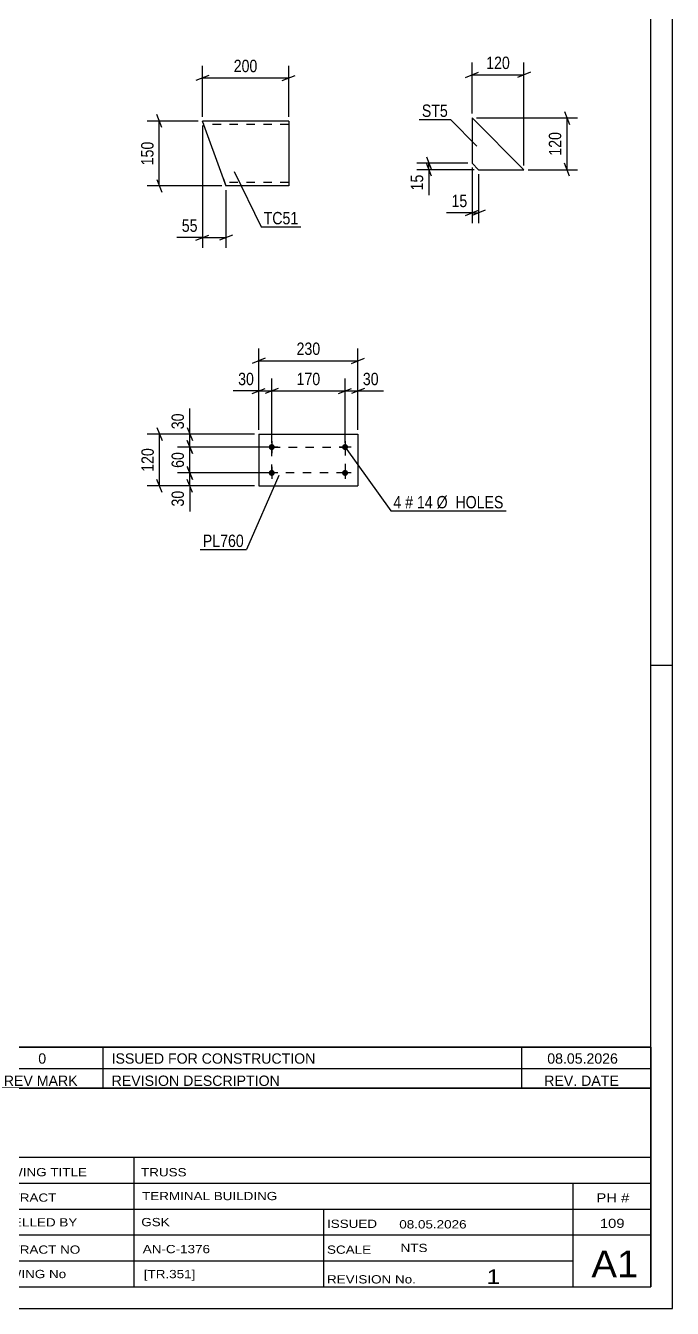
# Model space of a CAD drawing. Header units: millimetres. Extents: x 0 to 841, y 0 to 594.
# Drawn here: x 691.1 to 841, y 0 to 297.2 of the extents above; entities that cross this region are included whole.
import ezdxf

# ---------------------------------------------------------------- set-up
doc = ezdxf.new("R2010")
doc.units = ezdxf.units.MM
doc.linetypes.add('DXK_LINE_DOT2', pattern=[3.9198, 1.9599, -1.9599])
doc.styles.add('Arial Narrow', font='ARIALN.TTF', dxfattribs={"height": 0.2})

# ---------------------------------------------------------------- blocks, each defined once
blk = doc.blocks.new('Unknown-318891778-1129')
at = {"color": 5, "linetype": 'Continuous'}
for p, q in [((841, 0), (841, 594)), ((836, 5), (836, 589)), ((841, 149), (836, 149)), ((5, 5), (836, 5)), ((0, 0), (841, 0))]:
    blk.add_line(p, q, dxfattribs=at)
blk = doc.blocks.new('Part-318891778-3024 - 3018')
at = {"color": 2, "linetype": 'Continuous'}
for p, q in [((752.06, 275.12), (732.06, 275.12)), ((736.93, 261.72), (732.06, 275.12)), ((752.06, 275.12), (752.06, 273.52)), ((752.06, 273.52), (752.06, 260.12)), ((736.93, 261.72), (737.52, 260.12)), ((752.06, 260.12), (737.52, 260.12))]:
    blk.add_line(p, q, dxfattribs=at)
at = {"color": 7, "linetype": 'DXK_LINE_DOT2'}
for p, q in [((752.06, 274.32), (732.35, 274.32)), ((752.06, 275), (752.06, 273.52)), ((737.47, 260.24), (736.93, 261.72)), ((737.22, 260.92), (737.2, 260.98)), ((752.06, 260.92), (737.22, 260.92)), ((752.06, 260.92), (752.06, 260.98))]:
    blk.add_line(p, q, dxfattribs=at)
blk = doc.blocks.new('Part-318891778-2607 - 2591')
at = {"color": 2, "linetype": 'Continuous'}
for p, q in [((794.58, 275.85), (794.58, 265.35)), ((794.58, 275.85), (806.58, 263.85)), ((794.58, 265.35), (796.08, 263.85)), ((796.08, 263.85), (806.58, 263.85))]:
    blk.add_line(p, q, dxfattribs=at)
blk = doc.blocks.new('Part-318891778-11307 - 11306')
at = {"color": 2, "linetype": 'Continuous'}
for p, q in [((745.12, 202.59), (745.12, 190.59)), ((745.12, 202.59), (768.12, 202.59)), ((768.12, 202.59), (768.12, 190.59)), ((745.12, 190.59), (768.12, 190.59))]:
    blk.add_line(p, q, dxfattribs=at)
blk = doc.blocks.new('Bolt-318891778-11308 - 11306')
at = {"linetype": 'Continuous'}
for points in [[(748.12, 198.89, -1), (748.12, 200.29, -1)], [(765.12, 198.89, -1), (765.12, 200.29, -1)], [(748.12, 192.89, -1), (748.12, 194.29, -1)], [(765.12, 192.89, -1), (765.12, 194.29, -1)]]:
    blk.add_hatch(color=1, dxfattribs=at).paths.add_polyline_path(points)
at = {"color": 1, "linetype": 'Continuous'}
for p, q in [((749.52, 199.59), (746.72, 199.59)), ((748.12, 200.99), (748.12, 198.19)), ((766.52, 199.59), (763.72, 199.59)), ((765.12, 200.99), (765.12, 198.19)), ((749.52, 193.59), (746.72, 193.59)), ((748.12, 194.99), (748.12, 192.19)), ((766.52, 193.59), (763.72, 193.59)), ((765.12, 194.99), (765.12, 192.19))]:
    blk.add_line(p, q, dxfattribs=at)
blk = doc.blocks.new('Rectangle-318891778-12198 - 11306')
at = {"color": 1, "linetype": 'DXK_LINE_DOT2'}
blk.add_lwpolyline([(748.12, 199.59), (765.12, 199.59), (765.12, 193.59), (748.12, 193.59), (748.12, 199.59)], close=True, dxfattribs=at)
blk = doc.blocks.new('StraightDimension-318891778-3068 - 3018')
at = {"color": 7, "linetype": 'Continuous'}
for p, q in [((733.56, 285.72), (730.56, 284.52)), ((732.06, 276.12), (732.06, 287.97)), ((750.56, 284.52), (753.56, 285.72)), ((752.06, 276.12), (752.06, 287.97)), ((732.06, 285.12), (752.06, 285.12))]:
    blk.add_line(p, q, dxfattribs=at)
at = {"color": 0}
blk.add_wipeout([(745.4, 285.87), (745.4, 290.07), (738.71, 290.07), (738.71, 285.87)], dxfattribs=at)
at = {"color": 3, "style": 'Arial Narrow'}
blk.add_text('200', height=2.863, dxfattribs=at).set_placement((739.31, 286.47))
blk = doc.blocks.new('StraightDimension-318891778-3028 - 3018')
at = {"color": 7, "linetype": 'Continuous'}
for p, q in [((732.06, 274.12), (732.06, 245.72)), ((737.52, 259.12), (737.52, 245.72)), ((730.56, 247.52), (733.56, 248.72)), ((732.06, 248.12), (737.52, 248.12)), ((739.02, 248.72), (736.02, 247.52))]:
    blk.add_line(p, q, dxfattribs=at)
at = {"color": 0}
blk.add_wipeout([(731.53, 248.87), (731.53, 253.07), (726.67, 253.07), (726.67, 248.87)], dxfattribs=at)
at = {"color": 7, "linetype": 'Continuous'}
blk.add_line((732.06, 248.12), (726.15, 248.12), dxfattribs=at)
blk.add_line((732.06, 248.12), (726.15, 248.12), dxfattribs=at)
at = {"color": 3, "style": 'Arial Narrow'}
blk.add_text('55', height=2.863, dxfattribs=at).set_placement((727.27, 249.47))
blk = doc.blocks.new('StraightDimension-318891778-3046 - 3018')
at = {"color": 7, "linetype": 'Continuous'}
for p, q in [((722.66, 273.62), (721.46, 276.62)), ((731.06, 275.12), (719.21, 275.12)), ((722.06, 260.12), (722.06, 275.12)), ((721.46, 261.62), (722.66, 258.62)), ((736.52, 260.12), (719.21, 260.12))]:
    blk.add_line(p, q, dxfattribs=at)
at = {"color": 0}
blk.add_wipeout([(721.31, 270.96), (717.11, 270.96), (717.11, 264.28), (721.31, 264.28)], dxfattribs=at)
at = {"color": 3, "style": 'Arial Narrow'}
blk.add_text('150', height=2.863, rotation=90.0002, dxfattribs=at).set_placement((720.71, 264.88))
blk = doc.blocks.new('StraightDimension-318891778-2609 - 2591')
at = {"color": 7, "linetype": 'Continuous'}
for p, q in [((794.58, 264.35), (794.58, 251.45)), ((796.08, 262.85), (796.08, 251.45)), ((793.08, 253.25), (796.08, 254.45)), ((797.58, 254.45), (794.58, 253.25)), ((794.58, 253.85), (796.08, 253.85))]:
    blk.add_line(p, q, dxfattribs=at)
at = {"color": 0}
blk.add_wipeout([(794.06, 254.6), (794.06, 258.8), (789.2, 258.8), (789.2, 254.6)], dxfattribs=at)
at = {"color": 7, "linetype": 'Continuous'}
blk.add_line((794.58, 253.85), (788.67, 253.85), dxfattribs=at)
blk.add_line((794.58, 253.85), (788.67, 253.85), dxfattribs=at)
at = {"color": 3, "style": 'Arial Narrow'}
blk.add_text('15', height=2.863, dxfattribs=at).set_placement((789.8, 255.2))
blk = doc.blocks.new('StraightDimension-318891778-2620 - 2591')
at = {"color": 7, "linetype": 'Continuous'}
for p, q in [((794.58, 276.85), (794.58, 288.7)), ((806.58, 264.85), (806.58, 288.7)), ((793.08, 285.25), (796.08, 286.45)), ((794.58, 285.85), (806.58, 285.85)), ((808.08, 286.45), (805.08, 285.25))]:
    blk.add_line(p, q, dxfattribs=at)
at = {"color": 0}
blk.add_wipeout([(803.92, 286.6), (803.92, 290.8), (797.24, 290.8), (797.24, 286.6)], dxfattribs=at)
at = {"color": 3, "style": 'Arial Narrow'}
blk.add_text('120', height=2.863, dxfattribs=at).set_placement((797.84, 287.2))
blk = doc.blocks.new('StraightDimension-318891778-2629 - 2591')
at = {"color": 7, "linetype": 'Continuous'}
for p, q in [((793.58, 265.35), (781.73, 265.35)), ((783.98, 266.85), (785.18, 263.85)), ((785.18, 262.35), (783.98, 265.35)), ((784.58, 263.85), (784.58, 265.35)), ((795.08, 263.85), (781.73, 263.85))]:
    blk.add_line(p, q, dxfattribs=at)
at = {"color": 0}
blk.add_wipeout([(783.83, 263.32), (779.63, 263.32), (779.63, 258.47), (783.83, 258.47)], dxfattribs=at)
at = {"color": 7, "linetype": 'Continuous'}
blk.add_line((784.58, 263.85), (784.58, 257.94), dxfattribs=at)
blk.add_line((784.58, 263.85), (784.58, 257.94), dxfattribs=at)
at = {"color": 3, "style": 'Arial Narrow'}
blk.add_text('15', height=2.863, rotation=90.0002, dxfattribs=at).set_placement((783.23, 259.07))
blk = doc.blocks.new('StraightDimension-318891778-2640 - 2591')
at = {"color": 7, "linetype": 'Continuous'}
for p, q in [((815.98, 277.35), (817.18, 274.35)), ((795.58, 275.85), (818.98, 275.85)), ((816.58, 263.85), (816.58, 275.85)), ((817.18, 262.35), (815.98, 265.35)), ((807.58, 263.85), (818.98, 263.85))]:
    blk.add_line(p, q, dxfattribs=at)
at = {"color": 0}
blk.add_wipeout([(815.83, 273.19), (811.63, 273.19), (811.63, 266.51), (815.83, 266.51)], dxfattribs=at)
at = {"color": 3, "style": 'Arial Narrow'}
blk.add_text('120', height=2.863, rotation=90.0002, dxfattribs=at).set_placement((815.23, 267.11))
blk = doc.blocks.new('StraightDimension-318891778-11429 - 11306')
at = {"color": 7, "linetype": 'Continuous'}
for p, q in [((744.12, 202.59), (726.27, 202.59)), ((728.52, 204.09), (729.72, 201.09)), ((729.12, 199.59), (729.12, 202.59)), ((747.12, 199.59), (726.27, 199.59)), ((729.72, 198.09), (728.52, 201.09))]:
    blk.add_line(p, q, dxfattribs=at)
at = {"color": 0}
blk.add_wipeout([(728.37, 207.97), (724.17, 207.97), (724.17, 203.12), (728.37, 203.12)], dxfattribs=at)
at = {"color": 7, "linetype": 'Continuous'}
blk.add_line((729.12, 202.59), (729.12, 208.5), dxfattribs=at)
blk.add_line((729.12, 202.59), (729.12, 208.5), dxfattribs=at)
at = {"color": 3, "style": 'Arial Narrow'}
blk.add_text('30', height=2.863, rotation=90.0002, dxfattribs=at).set_placement((727.77, 203.72))
blk = doc.blocks.new('StraightDimension-318891778-11430 - 11306')
at = {"color": 7, "linetype": 'Continuous'}
for p, q in [((747.12, 199.59), (726.27, 199.59)), ((728.52, 201.09), (729.72, 198.09)), ((729.12, 193.59), (729.12, 199.59)), ((747.12, 193.59), (726.27, 193.59)), ((729.72, 192.09), (728.52, 195.09))]:
    blk.add_line(p, q, dxfattribs=at)
at = {"color": 0}
blk.add_wipeout([(728.37, 199.02), (724.17, 199.02), (724.17, 194.16), (728.37, 194.16)], dxfattribs=at)
at = {"color": 3, "style": 'Arial Narrow'}
blk.add_text('60', height=2.863, rotation=90.0002, dxfattribs=at).set_placement((727.77, 194.76))
blk = doc.blocks.new('StraightDimension-318891778-11431 - 11306')
at = {"color": 7, "linetype": 'Continuous'}
for p, q in [((747.12, 193.59), (726.27, 193.59)), ((728.52, 195.09), (729.72, 192.09)), ((729.12, 190.59), (729.12, 193.59)), ((744.12, 190.59), (726.27, 190.59)), ((729.72, 189.09), (728.52, 192.09))]:
    blk.add_line(p, q, dxfattribs=at)
at = {"color": 0}
blk.add_wipeout([(728.37, 190.07), (724.17, 190.07), (724.17, 185.21), (728.37, 185.21)], dxfattribs=at)
at = {"color": 7, "linetype": 'Continuous'}
blk.add_line((729.12, 190.59), (729.12, 184.69), dxfattribs=at)
blk.add_line((729.12, 190.59), (729.12, 184.69), dxfattribs=at)
at = {"color": 3, "style": 'Arial Narrow'}
blk.add_text('30', height=2.863, rotation=90.0002, dxfattribs=at).set_placement((727.77, 185.81))
blk = doc.blocks.new('StraightDimension-318891778-11441 - 11306')
at = {"color": 7, "linetype": 'Continuous'}
for p, q in [((744.12, 202.59), (719.27, 202.59)), ((721.52, 204.09), (722.72, 201.09)), ((722.12, 190.59), (722.12, 202.59)), ((744.12, 190.59), (719.27, 190.59)), ((722.72, 189.09), (721.52, 192.09))]:
    blk.add_line(p, q, dxfattribs=at)
at = {"color": 0}
blk.add_wipeout([(721.37, 199.93), (717.17, 199.93), (717.17, 193.25), (721.37, 193.25)], dxfattribs=at)
at = {"color": 3, "style": 'Arial Narrow'}
blk.add_text('120', height=2.863, rotation=90.0002, dxfattribs=at).set_placement((720.77, 193.85))
blk = doc.blocks.new('StraightDimension-318891778-11445 - 11306')
at = {"color": 7, "linetype": 'Continuous'}
for p, q in [((765.12, 200.59), (765.12, 215.44)), ((768.12, 203.59), (768.12, 215.44)), ((763.62, 211.99), (766.62, 213.19)), ((765.12, 212.59), (768.12, 212.59)), ((769.62, 213.19), (766.62, 211.99))]:
    blk.add_line(p, q, dxfattribs=at)
at = {"color": 0}
blk.add_wipeout([(773.51, 213.34), (773.51, 217.54), (768.65, 217.54), (768.65, 213.34)], dxfattribs=at)
at = {"color": 7, "linetype": 'Continuous'}
blk.add_line((768.12, 212.59), (774.03, 212.59), dxfattribs=at)
blk.add_line((768.12, 212.59), (774.03, 212.59), dxfattribs=at)
at = {"color": 3, "style": 'Arial Narrow'}
blk.add_text('30', height=2.863, dxfattribs=at).set_placement((769.25, 213.94))
blk = doc.blocks.new('StraightDimension-318891778-11446 - 11306')
at = {"color": 7, "linetype": 'Continuous'}
for p, q in [((748.12, 200.59), (748.12, 215.44)), ((765.12, 200.59), (765.12, 215.44)), ((749.62, 213.19), (746.62, 211.99)), ((748.12, 212.59), (765.12, 212.59)), ((763.62, 211.99), (766.62, 213.19))]:
    blk.add_line(p, q, dxfattribs=at)
at = {"color": 0}
blk.add_wipeout([(759.97, 213.34), (759.97, 217.54), (753.28, 217.54), (753.28, 213.34)], dxfattribs=at)
at = {"color": 3, "style": 'Arial Narrow'}
blk.add_text('170', height=2.863, dxfattribs=at).set_placement((753.88, 213.94))
blk = doc.blocks.new('StraightDimension-318891778-11447 - 11306')
at = {"color": 7, "linetype": 'Continuous'}
for p, q in [((745.12, 203.59), (745.12, 215.44)), ((748.12, 200.59), (748.12, 215.44)), ((743.62, 211.99), (746.62, 213.19)), ((745.12, 212.59), (748.12, 212.59)), ((749.62, 213.19), (746.62, 211.99))]:
    blk.add_line(p, q, dxfattribs=at)
at = {"color": 0}
blk.add_wipeout([(744.6, 213.34), (744.6, 217.54), (739.74, 217.54), (739.74, 213.34)], dxfattribs=at)
at = {"color": 7, "linetype": 'Continuous'}
blk.add_line((745.12, 212.59), (739.22, 212.59), dxfattribs=at)
blk.add_line((745.12, 212.59), (739.22, 212.59), dxfattribs=at)
at = {"color": 3, "style": 'Arial Narrow'}
blk.add_text('30', height=2.863, dxfattribs=at).set_placement((740.34, 213.94))
blk = doc.blocks.new('StraightDimension-318891778-11457 - 11306')
at = {"color": 7, "linetype": 'Continuous'}
for p, q in [((746.62, 220.19), (743.62, 218.99)), ((745.12, 203.59), (745.12, 222.44)), ((766.62, 218.99), (769.62, 220.19)), ((768.12, 203.59), (768.12, 222.44)), ((745.12, 219.59), (768.12, 219.59))]:
    blk.add_line(p, q, dxfattribs=at)
at = {"color": 0}
blk.add_wipeout([(759.97, 220.34), (759.97, 224.54), (753.28, 224.54), (753.28, 220.34)], dxfattribs=at)
at = {"color": 3, "style": 'Arial Narrow'}
blk.add_text('230', height=2.863, dxfattribs=at).set_placement((753.88, 220.94))
blk = doc.blocks.new('Unknown-318891778-12517')
at = {"color": 7, "linetype": 'Continuous'}
for p, q in [((676, 60.55), (836, 60.55)), ((836, 60.55), (676, 60.55)), ((676, 60.55), (676, 55.55)), ((685, 60.55), (685, 55.55)), ((709, 60.55), (709, 55.55)), ((806, 60.55), (806, 55.55)), ((836, 60.55), (836, 55.55)), ((676, 55.55), (836, 55.55)), ((676, 55.55), (676, 51.05)), ((676, 55.55), (836, 55.55)), ((685, 55.55), (685, 51.05)), ((709, 55.55), (709, 51.05)), ((806, 55.55), (806, 51.05)), ((836, 55.55), (836, 51.05)), ((836, 51.05), (676, 51.05))]:
    blk.add_line(p, q, dxfattribs=at)
at = {"color": 7, "linetype": 'Continuous', "style": 'Arial Narrow'}
for s, height, width, p in [('1', 2.39, 1.196471, (679.16, 56.7)), ('0', 2.39, 1.196471, (694, 56.7)), ('ISSUED FOR CONSTRUCTION', 2.3861, 1.196471, (711, 56.7)), ('08.05.2026', 2.386, 1.196471, (812, 56.7)), ('No', 2.386, 1.2, (677.54, 51.55)), ('REV MARK', 2.386, 1.2, (686, 51.55)), ('REVISION DESCRIPTION', 2.3861, 1.2, (711, 51.55)), ('REV. DATE', 2.386, 1.2, (811.28, 51.55))]:
    blk.add_text(s, height=height, dxfattribs=dict(at, width=width)).set_placement(p)
blk = doc.blocks.new('Unknown-318891778-12514')
at = {"color": 7, "linetype": 'Continuous'}
for p, q in [((676, 51.05), (676, 5)), ((676, 51.05), (836, 51.05)), ((836, 51), (836, 5)), ((676, 35), (836, 35)), ((716.14, 35), (716.14, 5)), ((676, 29), (836, 29)), ((818, 5.05), (818, 29.05)), ((676, 23), (836, 23)), ((760.14, 23), (760.14, 5)), ((676, 17), (836, 17)), ((676, 11), (818, 11)), ((676, 5), (836, 5))]:
    blk.add_line(p, q, dxfattribs=at)
at = {"color": 7, "style": 'Arial Narrow'}
for s, height, width, p in [('DRAWING TITLE', 1.9089, 1.425378, (680.88, 30.61)), ('TRUSS ', 1.909, 1.425378, (717.81, 30.59)), ('TERMINAL BUILDING', 1.9089, 1.425378, (718.06, 25.07)), ('CONTRACT', 1.909, 1.425378, (680.88, 24.71)), ('MODELLED BY', 1.9089, 1.425378, (680.88, 18.98)), ('GSK', 1.909, 1.425378, (717.88, 19.04)), ('ISSUED', 1.909, 1.425378, (760.94, 18.64)), ('08.05.2026', 1.909, 1.425378, (777.69, 18.52)), ('CONTRACT NO', 1.9089, 1.425378, (680.88, 12.66)), ('AN-C-1376', 1.909, 1.425378, (718.23, 12.78)), ('SCALE', 1.909, 1.425378, (760.94, 12.65)), ('A1', 6.204, 1.25, (822.24, 7.2)), ('DRAWING No', 1.909, 1.425378, (680.56, 7)), ('[TR.351]', 1.909, 1.425378, (718.46, 6.99)), ('1', 3.34, 1.5, (797.91, 5.68)), ('REVISION No.', 1.9089, 1.425378, (760.94, 5.77))]:
    blk.add_text(s, height=height, dxfattribs=dict(at, width=width)).set_placement(p)
at = {"color": 7, "linetype": 'Continuous', "style": 'Arial Narrow'}
for s, height, width, p in [('PH #', 2.1, 1.42538, (823.4, 24.55)), ('109', 2.1, 1.42538, (824.19, 18.65)), ('NTS', 1.909, 1.425378, (778, 13.05))]:
    blk.add_text(s, height=height, dxfattribs=dict(at, width=width)).set_placement(p)
blk = doc.blocks.new('Mark-318891778-3020 - 3018')
at = {"color": 0}
blk.add_wipeout([(754.29, 251.21), (754.29, 254.21), (746.25, 254.21), (746.25, 251.21)], dxfattribs=at)
blk.add_wipeout([(754.29, 251.21), (754.29, 254.21), (746.25, 254.21), (746.25, 251.21)], dxfattribs=at)
at = {"color": 30, "linetype": 'Continuous'}
for p, q in [((739.39, 263.48), (745.65, 250.61)), ((745.65, 250.61), (754.89, 250.61))]:
    blk.add_line(p, q, dxfattribs=at)
at = {"color": 3, "style": 'Arial Narrow'}
blk.add_text('TC51', height=2.863, dxfattribs=at).set_placement((746.25, 251.21))
blk = doc.blocks.new('Mark-318891778-2603 - 2591')
at = {"color": 0}
blk.add_wipeout([(788.95, 276.1), (788.95, 279.1), (782.92, 279.1), (782.92, 276.1)], dxfattribs=at)
blk.add_wipeout([(788.95, 276.1), (788.95, 279.1), (782.92, 279.1), (782.92, 276.1)], dxfattribs=at)
at = {"color": 30, "linetype": 'Continuous'}
for p in [(782.32, 275.5), (795.69, 269.3)]:
    blk.add_line(p, (789.55, 275.5), dxfattribs=at)
at = {"color": 3, "style": 'Arial Narrow'}
blk.add_text('ST5', height=2.863, dxfattribs=at).set_placement((782.92, 276.1))
blk = doc.blocks.new('Mark-318891778-11532 - 11306')
at = {"color": 0}
blk.add_wipeout([(741.65, 176.43), (741.65, 179.43), (732.15, 179.43), (732.15, 176.43)], dxfattribs=at)
blk.add_wipeout([(741.65, 176.43), (741.65, 179.43), (732.15, 179.43), (732.15, 176.43)], dxfattribs=at)
at = {"color": 30, "linetype": 'Continuous'}
for p in [(749.75, 193.02), (731.55, 175.83)]:
    blk.add_line(p, (742.25, 175.83), dxfattribs=at)
at = {"color": 3, "style": 'Arial Narrow'}
blk.add_text('PL760', height=2.863, dxfattribs=at).set_placement((732.15, 176.43))
blk = doc.blocks.new('Mark-318891778-11535 - 11306')
at = {"color": 0}
blk.add_wipeout([(778.16, 185.39), (778.16, 188.39), (776.33, 188.39), (776.33, 185.39)], dxfattribs=at)
blk.add_wipeout([(778.16, 185.39), (778.16, 188.39), (776.33, 188.39), (776.33, 185.39)], dxfattribs=at)
at = {"color": 7, "linetype": 'Continuous'}
blk.add_line((765.12, 199.59), (775.73, 184.79), dxfattribs=at)
at = {"color": 0}
blk.add_wipeout([(780.89, 185.39), (780.89, 188.39), (779.06, 188.39), (779.06, 185.39)], dxfattribs=at)
blk.add_wipeout([(780.89, 185.39), (780.89, 188.39), (779.06, 188.39), (779.06, 185.39)], dxfattribs=at)
at = {"color": 3, "style": 'Arial Narrow'}
blk.add_text('4', height=2.86, dxfattribs=at).set_placement((776.33, 185.39))
at = {"color": 0}
blk.add_wipeout([(785.44, 185.39), (785.44, 188.39), (781.79, 188.39), (781.79, 185.39)], dxfattribs=at)
blk.add_wipeout([(785.44, 185.39), (785.44, 188.39), (781.79, 188.39), (781.79, 185.39)], dxfattribs=at)
at = {"color": 3, "style": 'Arial Narrow'}
blk.add_text('#', height=2.86, dxfattribs=at).set_placement((779.06, 185.39))
at = {"color": 0}
blk.add_wipeout([(801.87, 185.39), (801.87, 188.39), (786.34, 188.39), (786.34, 185.39)], dxfattribs=at)
blk.add_wipeout([(801.87, 185.39), (801.87, 188.39), (786.34, 188.39), (786.34, 185.39)], dxfattribs=at)
at = {"color": 7, "linetype": 'Continuous'}
blk.add_line((775.73, 184.79), (802.47, 184.79), dxfattribs=at)
at = {"color": 3, "style": 'Arial Narrow'}
for s, p in [('14', (781.79, 185.39)), ('Ø  HOLES', (786.34, 185.39))]:
    blk.add_text(s, height=2.863, dxfattribs=at).set_placement(p)

msp = doc.modelspace()

# ---------------------------------------------------------------- block references
for name in ['Unknown-318891778-1129', 'Part-318891778-3024 - 3018', 'Part-318891778-2607 - 2591', 'Part-318891778-11307 - 11306', 'Bolt-318891778-11308 - 11306', 'Rectangle-318891778-12198 - 11306', 'Unknown-318891778-12517', 'Unknown-318891778-12514']:
    msp.add_blockref(name, (0, 0))

# ---------------------------------------------------------------- next in the draw order: block references
for name in ['StraightDimension-318891778-3068 - 3018', 'StraightDimension-318891778-3028 - 3018', 'StraightDimension-318891778-2609 - 2591', 'StraightDimension-318891778-11445 - 11306', 'StraightDimension-318891778-11429 - 11306']:
    msp.add_blockref(name, (0, 0))

# ---------------------------------------------------------------- next in the draw order: block references
for name in ['StraightDimension-318891778-2620 - 2591', 'StraightDimension-318891778-3046 - 3018', 'Mark-318891778-3020 - 3018', 'StraightDimension-318891778-11430 - 11306']:
    msp.add_blockref(name, (0, 0))

# ---------------------------------------------------------------- next in the draw order: block references
for name in ['StraightDimension-318891778-2629 - 2591', 'StraightDimension-318891778-11446 - 11306', 'StraightDimension-318891778-11431 - 11306']:
    msp.add_blockref(name, (0, 0))

# ---------------------------------------------------------------- next in the draw order: block references
for name in ['StraightDimension-318891778-2640 - 2591', 'StraightDimension-318891778-11441 - 11306', 'Mark-318891778-11535 - 11306']:
    msp.add_blockref(name, (0, 0))

# ---------------------------------------------------------------- next in the draw order: block references
for name in ['Mark-318891778-2603 - 2591', 'StraightDimension-318891778-11447 - 11306', 'Mark-318891778-11532 - 11306']:
    msp.add_blockref(name, (0, 0))

# ---------------------------------------------------------------- next in the draw order: block references
msp.add_blockref('StraightDimension-318891778-11457 - 11306', (0, 0))

doc.saveas('drawing.dxf')
